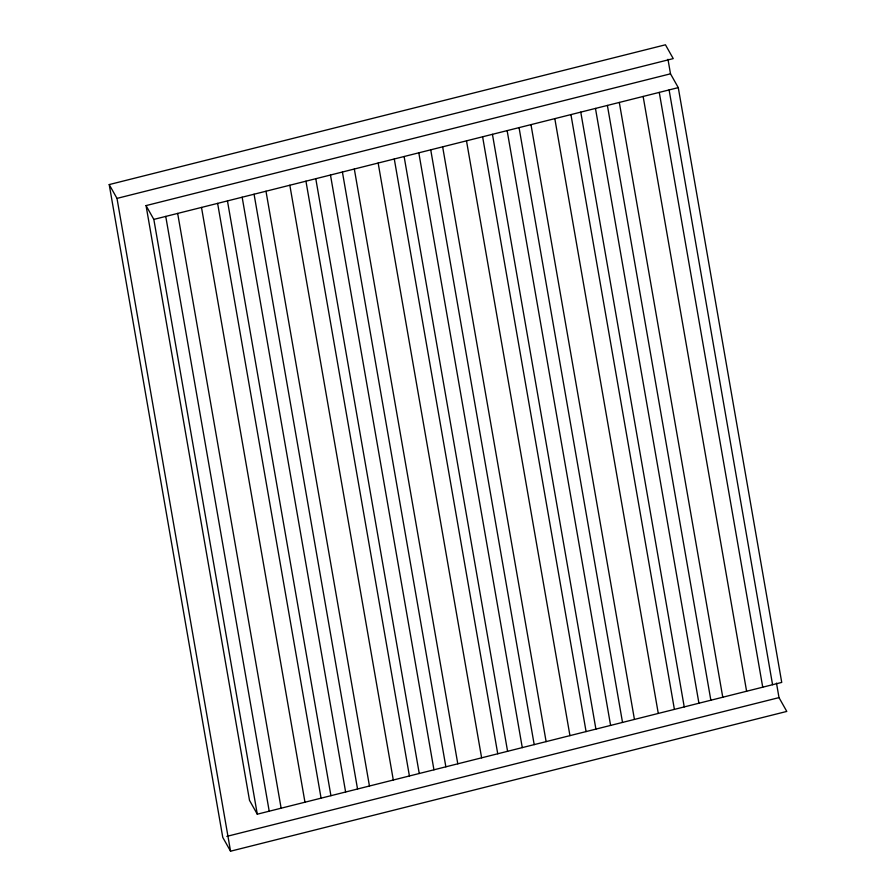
<?xml version="1.0" encoding="UTF-8"?>
<svg xmlns="http://www.w3.org/2000/svg" width="896" height="896" viewBox="0 0 896 896"><rect width="100%" height="100%" fill="white"/><g stroke="black" fill="none" stroke-linecap="round" stroke-linejoin="round"><path stroke-width="1.34" d="M109.211 184.576L665.448 44.8L673.232 58.61L116.995 198.386L109.211 184.576L222.768 837.39L230.552 851.2L786.789 711.424L779.005 697.614L776.485 683.11M146.048 205.598L670.499 73.819L678.272 87.618L781.738 682.416L257.286 814.195L249.514 800.386L146.048 205.598L153.832 219.408L257.286 814.195M153.832 219.408L678.272 87.618M226.845 836.371L779.005 697.614M667.968 59.304L670.499 73.819M669.099 89.925L772.565 684.712M659.266 92.4L762.731 687.187M643.138 96.454L746.603 691.242M619.304 102.446L722.77 697.234M607.387 105.437L710.853 700.224M595.47 108.427L698.925 703.214M580.776 112.123L684.23 706.91M570.931 114.598L674.397 709.386M554.814 118.642L658.28 713.44M530.981 124.634L634.435 719.421M519.053 127.635L622.518 722.422M507.136 130.626L610.602 725.413M492.442 134.322L595.907 729.109M482.608 136.797L586.074 731.584M466.491 140.84L569.946 735.627M442.646 146.832L546.112 741.619M430.73 149.834L534.195 744.621M418.813 152.824L522.278 747.611M404.118 156.52L507.584 751.307M394.285 158.984L497.739 753.771M378.157 163.038L481.622 757.826M354.323 169.03L457.789 763.818M342.406 172.021L445.861 766.808M330.478 175.022L433.944 769.81M315.784 178.707L419.25 773.494M305.95 181.182L409.416 775.97M289.834 185.237L393.299 780.024M265.989 191.229L369.454 786.016M254.072 194.219L357.538 789.006M242.155 197.21L345.621 792.008M227.461 200.906L330.926 795.693M217.627 203.381L321.082 798.168M201.499 207.435L304.965 802.222M177.666 213.416L281.131 808.203M165.749 216.418L269.214 811.205M116.995 198.386L230.552 851.2"/></g></svg>
